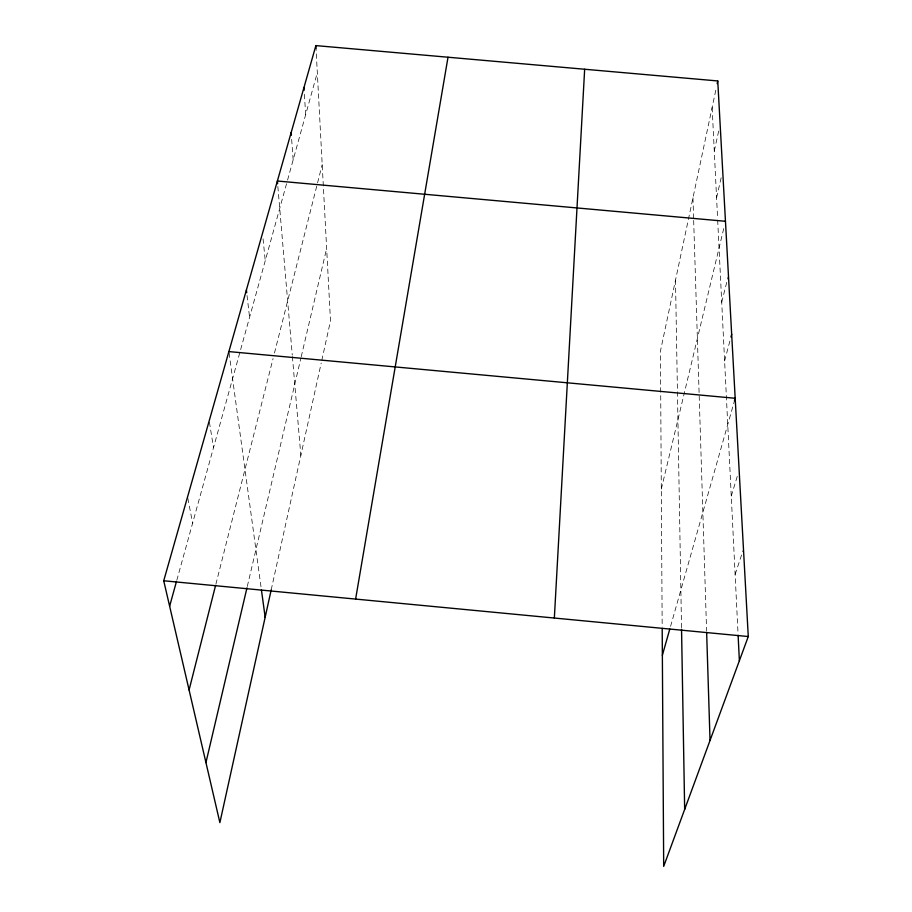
<?xml version="1.0" encoding="UTF-8"?>
<svg xmlns="http://www.w3.org/2000/svg" width="912" height="912" viewBox="0 0 912 912"><rect width="100%" height="100%" fill="white"/><g stroke="black" fill="none" stroke-linecap="round" stroke-linejoin="round"><path stroke-width="0.68" stroke-dasharray="4.56 3.42" d="M715.795 90.231L660.436 351.12L662.18 627.171M271.195 589.87L321.195 363.101M321.788 360.377L330.497 320.876L316.031 48.439M714.278 151.027L718.679 131.043M716.581 197.767L721.483 176.381M247.289 586.473L300.903 358.108M301.222 356.74L326.656 248.44M661.303 489.083L723.866 227.966M721.723 302.26L728.107 276.883M215.882 584.227L273.076 358.519M274.455 353.058L322.198 164.616M724.607 360.913L730.261 339.663M176.791 580.317L287.189 181.431M287.565 180.086L317.319 72.584M670.559 626.373L734.445 400.904M731.264 496.06L737.477 475.676M735.118 574.446L743.041 550.62M187.838 498.283L192.626 523.123M209.407 422.188L213.522 447.621M229.072 352.944L261.254 588.673M247.027 295.477L249.58 317.33M263.055 238.83L265.244 260.741M277.852 186.493L292.273 355.11M292.399 356.501L300.846 455.362M291.658 139.376L293.162 159.851M304.391 94.324L305.657 114.695M712.135 107.456L717.607 218.72M717.676 220.111L738.047 633.863M692.96 197.824L693.633 219.017M693.667 220.43L706.595 631.047M675.507 280.087L681.526 627.901"/><path stroke-width="1.37" d="M554.348 618.04L584.66 69.244M355.612 599.081L448.02 57.228M717.197 83.608L717.755 80.951L315.883 45.6L163.727 580.773L219.883 822.624L271.195 589.87M205.941 762.569L246.97 587.841M189.08 689.985L215.54 585.584M730.968 337.007L731.675 334.351M169.632 606.195L176.415 581.685M662.351 655.306L669.807 629.006M734.445 400.904L735.186 398.282L228.889 351.587M717.755 80.951L748.273 636.542L663.685 866.4L662.192 628.585M725.462 221.285L277.385 181.021L277.613 183.757M163.727 580.773L748.273 636.542M261.448 590.041L265.164 617.264M246.388 290.016L246.707 292.741M291.167 132.548L291.361 135.284M303.958 87.529L304.129 90.242M315.883 45.6L316.031 48.439M738.116 635.276L739.37 660.744M706.64 632.449L710.038 740.441M681.549 629.303L684.661 809.4"/></g></svg>
